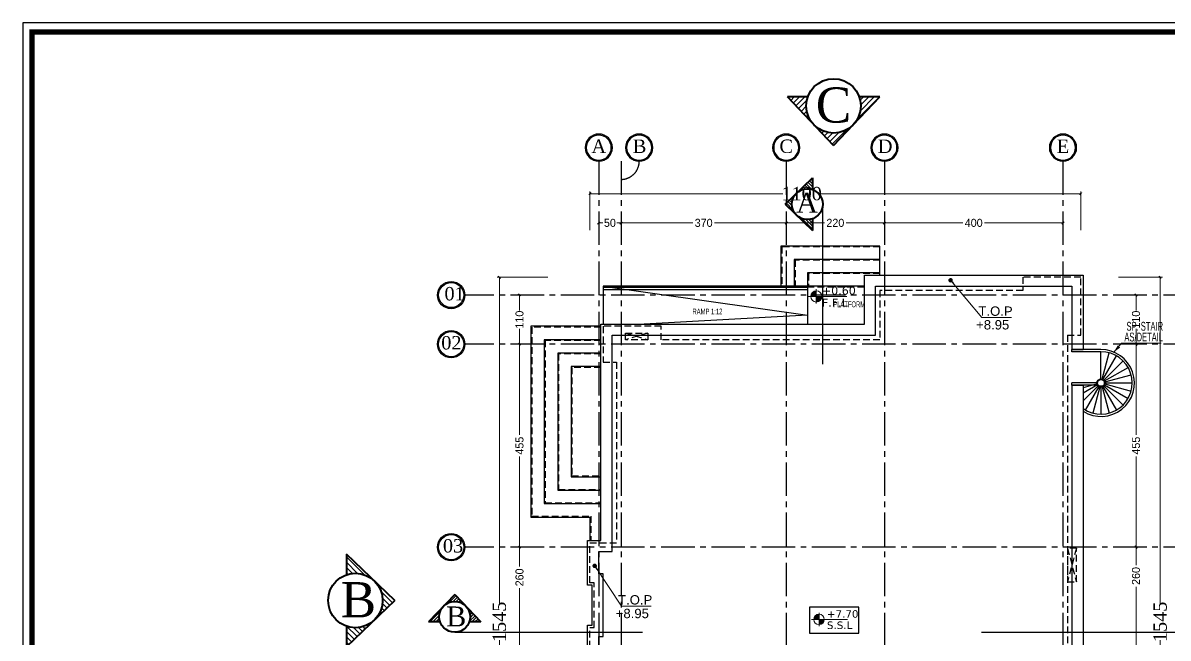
# Model space of a CAD drawing. Header units: centimetres. Extents: x 7997 to 116674, y 1017 to 13844.
# Drawn here: x 42363 to 44929, y 9393 to 10772 of the extents above; entities that cross this region are included whole.
import ezdxf
from ezdxf.enums import TextEntityAlignment as Align

# ---------------------------------------------------------------- set-up
doc = ezdxf.new("R2010")
doc.units = ezdxf.units.CM
doc.header["$LTSCALE"] = 200
doc.header["$PDMODE"] = 2
for name, pattern in [('$0$A-106-Typical Floor Plan$0$HIDDEN', [0.375, 0.25, -0.125]), ('A-106-Typical Floor Plan$0$HIDDEN', [0.375, 0.25, -0.125]), ('CENTER2', [1.125, 0.75, -0.125, 0.125, -0.125])]:
    doc.linetypes.add(name, pattern=pattern)
for name, color, linetype in [('$0$GRID', 9, 'Continuous'), ('$0$GRID @ 1', 9, 'Continuous'), ('$0$STEPS', 7, 'Continuous'), ('$0$WINDOR', 6, 'Continuous'), ('$1$ELE', 6, 'Continuous'), ('$1$WIN', 6, 'Continuous'), ('$3$ELE-COLUM', 7, 'Continuous'), ('$3$STAIRS', 7, 'Continuous'), ('ARCH-TEXT', 6, 'Continuous'), ('AXIS', 9, 'CENTER2'), ('COL', 1, 'Continuous'), ('DIM', 11, 'Continuous'), ('TXT', 6, 'Continuous')]:
    doc.layers.add(name, color=color, linetype=linetype)
for name, color, linetype, lineweight in [('$0$TEXT', 6, 'Continuous', 18), ('$0$WALL', 3, 'Continuous', 25), ('$3$HATCH', 8, 'Continuous', 5), ('$3$TEXT', 6, 'Continuous', 18), ('HA', 251, 'Continuous', 0), ('PLAN', 7, 'Continuous', 40), ('TEXT', 6, 'Continuous', 18), ('WALL', 3, 'Continuous', 25)]:
    doc.layers.add(name, color=color, linetype=linetype, lineweight=lineweight)
doc.styles.add('$0$GRID', font='times.ttf', dxfattribs={"height": 40})
doc.styles.add('$0$style8', font='swisscl.ttf', dxfattribs={"width": 0.8})
doc.styles.add('$3$style8', font='swisscl.ttf', dxfattribs={"width": 0.8})
doc.styles.add('ROMAND', font='times.ttf')
doc.styles.add('sheet notes', font='verdana.ttf')
doc.styles.get("Standard").update_dxf_attribs({"font": 'arial.ttf'})
doc.styles.add('T1', font='times.ttf')
doc.styles.add('T2', font='')
doc.styles.get('T2').set_extended_font_data('Elisia')
doc.dimstyles.new('NORMAL', dxfattribs={"dimtxt": 18, "dimasz": 5, "dimexe": 5, "dimexo": 5, "dimgap": 1, "dimtad": 0, "dimdec": 0, "dimdsep": 46, "dimtxsty": 'T2', "dimblk1": 'OBLIQUE', "dimblk2": 'OBLIQUE', "dimsah": 1, "dimcen": 0.09, "dimclrd": 4, "dimclre": 4, "dimclrt": 6, "dimadec": 0, "dimazin": 0, "dimtfac": 1, "dimtdec": 0, "dimtofl": 0, "dimtmove": 1, "dimatfit": 2, "dimldrblk": 'OPEN30', "dimfxl": 0, "dimtolj": 1, "dimtzin": 0, "dimlwd": 5, "dimlwe": 5, "dimarcsym": 0})
doc.dimstyles.new('NORMAL-1', dxfattribs={"dimtxt": 10, "dimasz": 5, "dimexe": 5, "dimexo": 5, "dimgap": 1, "dimtad": 0, "dimdec": 0, "dimdsep": 46, "dimtxsty": 'T2', "dimblk1": 'OBLIQUE', "dimblk2": 'OBLIQUE', "dimsah": 1, "dimcen": 0.09, "dimclrd": 4, "dimclre": 4, "dimclrt": 6, "dimadec": 0, "dimazin": 0, "dimtfac": 1, "dimtdec": 0, "dimtofl": 0, "dimtmove": 1, "dimatfit": 3, "dimldrblk": 'OPEN30', "dimfxl": 0, "dimtolj": 1, "dimtzin": 0, "dimlwd": 5, "dimlwe": 5, "dimarcsym": 0})

# ---------------------------------------------------------------- blocks, each defined once
blk = doc.blocks.new('SEC.L')
at = {"layer": 'TXT'}
h = blk.add_hatch(dxfattribs=at)
h.set_pattern_fill('ANSI31', color=256, scale=15.3, angle=1170, style=0)
h.set_pattern_definition([(315, (-3684.534, 2186.449), (3.380854, 3.380854), [])])
h.paths.add_polyline_path([(-752.5, 939.3, 0.08394), (-741.2, 941.2), (-741.2, 915.1), (-802.6, 973.8), (-741.2, 1032.5), (-741.2, 1006.5, 0.08394), (-752.5, 1008.4, 1)])
h = blk.add_hatch(dxfattribs=at)
h.set_pattern_fill('ANSI31', color=256, scale=15.3, angle=1080, style=0)
h.set_pattern_definition([(225, (-329.8383, 2980.8756), (3.380854, -3.380854), [])])
h.paths.add_polyline_path([(-1577, 48.9, 0.08394), (-1575.1, 37.5), (-1601.2, 37.5), (-1542.5, 99), (-1483.8, 37.5), (-1509.8, 37.5, 0.08394), (-1507.9, 48.9, 1)])
at = {"layer": 'AXIS', "linetype": 'CENTER2', "ltscale": 0.5}
for points in [[(-718, 973.7, 3, 3, 0), (-718, 614.9, 0, 0, 0), (-718, 436.8, 0, 0, 0), (-664, 436.8, 0, 0, 0), (-664, -428.8, 0, 0, 0), (-748.6, -428.8, 0, 0, 0), (-748.6, -498.2, 3, 3, 0), (-748.6, -954.3, 3, 3, 0)], [(124.4, 14.3, 3, 3, 0), (-362.4, 14.3, 0, 0, 0), (-1121.7, 14.3, 3, 3, 0), (-1542.5, 14.3, 3, 3, 0)]]:
    blk.add_lwpolyline(points, format="xyseb", dxfattribs=at)
at = {"layer": 'PLAN', "linetype": 'Continuous'}
for p, q in [((-802.6, 973.8), (-741.2, 1032.5)), ((-741.2, 1032.5), (-741.2, 1006.5)), ((-802.6, 973.8), (-741.2, 915.1)), ((-741.2, 941.2), (-741.2, 915.1)), ((-1542.5, 99), (-1601.2, 37.5)), ((-1542.5, 99), (-1483.8, 37.5)), ((-1575.1, 37.5), (-1601.2, 37.5)), ((-1483.8, 37.5), (-1509.8, 37.5))]:
    blk.add_line(p, q, dxfattribs=at)
for centre in [(-752.5, 973.8), (-1542.5, 48.9)]:
    blk.add_circle(centre, 34.6, dxfattribs=at)
at = {"layer": 'ARCH-TEXT', "lineweight": -3, "style": 'ROMAND'}
for s, p in [('A', (-777.5, 954.7)), ('B', (-1561.6, 27.4))]:
    blk.add_text(s, height=44.6, dxfattribs=at).set_placement(p)
blk = doc.blocks.new('SDF')
at = {"layer": 'TEXT'}
h = blk.add_hatch(color=256, dxfattribs=at)
h.paths.add_polyline_path([(0, 0), (-11.2, 0, -0.414214), (0, 11.3)])
h.paths.add_polyline_path([(0, 0), (11.2, 0, -0.414214), (0, -11.2)])
for p, q in [((-16.1, 0), (60.5, 0)), ((0, -14.2), (0, 14.2))]:
    blk.add_line(p, q, dxfattribs=at)
blk.add_circle((0, 0), 11.2, dxfattribs=at)
blk = doc.blocks.new('_OBLIQUE')
at = {"color": 0, "linetype": 'ByBlock'}
blk.add_line((-0.5, -0.5), (0.5, 0.5), dxfattribs=at)
blk = doc.blocks.new('DOT')
at = {"color": 0, "linetype": 'ByBlock'}
blk.add_line((-0.5, 0), (-1, 0), dxfattribs=at)
at = {"color": 0, "linetype": 'ByBlock', "const_width": 0.5}
blk.add_lwpolyline([(-0.25, 0, 1), (0.25, 0, 1)], format="xyb", close=True, dxfattribs=at)
blk = doc.blocks.new('ASAS')
at = {"layer": 'TXT'}
h = blk.add_hatch(dxfattribs=at)
h.set_pattern_fill('ANSI31', color=256, scale=27, angle=1080, style=0)
h.set_pattern_definition([(225, (2198.978, 8365.5), (5.966213, -5.966213), [])])
h.paths.add_polyline_path([(-2, 3191.4, -0.08394), (1.4, 3211.4), (-44.5, 3211.4), (59, 3103), (162.6, 3211.4), (116.6, 3211.4, -0.08394), (120, 3191.4, -1)])
h = blk.add_hatch(dxfattribs=at)
h.set_pattern_fill('ANSI31', color=256, scale=27, angle=1170, style=0)
h.set_pattern_definition([(315, (-6186.26, 4222.8215), (5.966213, 5.966213), [])])
h.paths.add_polyline_path([(-1012.2, 2021.9, -0.08394), (-1032.2, 2025.3), (-1032.2, 1979.3), (-923.8, 2082.9), (-1032.2, 2186.5), (-1032.2, 2140.5, -0.08394), (-1012.2, 2143.9, -1)])
at = {"layer": 'PLAN', "linetype": 'Continuous'}
for p, q in [((59, 3103), (-44.5, 3211.4)), ((1.4, 3211.4), (-44.5, 3211.4)), ((59, 3103), (162.6, 3211.4)), ((162.6, 3211.4), (116.6, 3211.4)), ((-923.8, 2082.9), (-1032.2, 2186.5)), ((-1032.2, 2186.5), (-1032.2, 2140.5)), ((-923.8, 2082.9), (-1032.2, 1979.3)), ((-1032.2, 2025.3), (-1032.2, 1979.3))]:
    blk.add_line(p, q, dxfattribs=at)
for centre in [(59, 3191.4), (-1012.2, 2082.9)]:
    blk.add_circle(centre, 61, dxfattribs=at)
at = {"layer": 'ARCH-TEXT', "lineweight": -3, "style": 'ROMAND'}
for s, p in [('C', (19.2, 3154.1)), ('B', (-1045.1, 2045.3))]:
    blk.add_text(s, height=78.8, dxfattribs=at).set_placement(p)
blk = doc.blocks.new('04-ROOF FLOOR PLAN-selattin', base_point=(33235.9, 25629.3))
at = {"layer": '$0$STEPS'}
for p, q in [((32623.9, 25609.3), (32165.9, 25609.3)), ((32165.9, 25609.3), (32165.9, 25524.3)), ((32623.9, 25609.3), (32623.9, 25524.3))]:
    blk.add_line(p, q, dxfattribs=at)
for points in [[(32785.9, 25699.3), (32563.9, 25699.3), (32563.9, 25609.3)], [(32785.9, 25634.3), (32785.9, 25699.3)], [(32785.9, 25669.3), (32593.9, 25669.3), (32593.9, 25609.3)], [(32785.9, 25634.3), (32785.9, 25639.3), (32623.9, 25639.3), (32623.9, 25609.3)], [(32165.9, 25609.3), (32623.9, 25544.3), (32257.5, 25524.3)], [(32669.9, 25609.3), (32623.9, 25609.3)], [(32750.9, 25609.3), (32667.9, 25609.3)], [(32160.9, 25519.3), (32003.9, 25519.3), (32003.9, 25091.8), (32135.9, 25091.8), (32135.9, 25039.3)], [(32160.9, 25489.3), (32033.9, 25489.3), (32033.9, 25121.8), (32160.9, 25121.8)], [(32160.9, 25459.3), (32063.9, 25459.3), (32063.9, 25151.8), (32160.9, 25151.8)], [(32160.9, 25429.3), (32093.9, 25429.3), (32093.9, 25181.8), (32160.9, 25181.8)]]:
    blk.add_lwpolyline(points, dxfattribs=at)
at = {"layer": '$0$WALL', "color": 8, "linetype": '$0$A-106-Typical Floor Plan$0$HIDDEN', "ltscale": 0.3}
for points in [[(32785.9, 25697.3), (32565.9, 25697.3), (32565.9, 25609.3)], [(32785.9, 25667.3), (32595.9, 25667.3), (32595.9, 25609.3)], [(32785.9, 25637.3), (32625.9, 25637.3), (32625.9, 25609.3)], [(32750.9, 25607.3), (32623.9, 25607.3)], [(32160.9, 25517.3), (32005.9, 25517.3), (32005.9, 25093.8), (32137.9, 25093.8), (32137.9, 25039.3)], [(32160.9, 25487.3), (32035.9, 25487.3), (32035.9, 25123.8), (32160.9, 25123.8)], [(32160.9, 25457.3), (32065.9, 25457.3), (32065.9, 25153.8), (32160.9, 25153.8)], [(32160.9, 25427.3), (32095.9, 25427.3), (32095.9, 25183.8), (32160.9, 25183.8)]]:
    blk.add_lwpolyline(points, dxfattribs=at)
at = {"layer": '$0$WINDOR'}
for p, q in [((32623.9, 25606.3), (32165.9, 25606.3)), ((32623.9, 25601.3), (32165.9, 25601.3))]:
    blk.add_line(p, q, dxfattribs=at)
at = {"layer": '$1$ELE'}
for p, q in [((33281, 25467.3), (33215.9, 25467.3)), ((33215.9, 25462.3), (33215.9, 25467.3)), ((33281, 25462.3), (33215.9, 25462.3)), ((33272, 25392.3), (33215.9, 25392.3)), ((33272, 25392.3), (33215.9, 25392.3)), ((33215.9, 25387.3), (33215.9, 25392.3)), ((33273.5, 25387.3), (33215.9, 25387.3))]:
    blk.add_line(p, q, dxfattribs=at)
for radius in [9, 7.5]:
    blk.add_circle((33281, 25392.3), radius, dxfattribs=at)
at = {"layer": '$1$WIN'}
for radius, start in [(75, 237.7656), (70, 235.1466)]:
    blk.add_arc((33281, 25392.3), radius, start, 90, dxfattribs=at)
at = {"layer": '$3$ELE-COLUM', "linetype": 'ByBlock'}
blk.add_lwpolyline([(33309.8, 25461.6, 0, 7.41, 0), (33321.4, 25474.1, 7.41, 7.41, 0)], format="xyseb", dxfattribs=at)
at = {"layer": '$3$HATCH', "linetype": 'ByBlock'}
for p, q in [((33309.8, 25461.6), (33327.3, 25481.2)), ((33327.3, 25481.2), (33416.2, 25481.2))]:
    blk.add_line(p, q, dxfattribs=at)
at = {"layer": '$3$STAIRS'}
for p, q in [((33281, 25401.3), (33281, 25462.3)), ((33283.3, 25401), (33299.1, 25459.9)), ((33285.5, 25400.1), (33316, 25453)), ((33287.3, 25398.7), (33330.5, 25441.8)), ((33288.7, 25396.8), (33341.6, 25427.3)), ((33289.6, 25394.7), (33348.6, 25410.4)), ((33272.3, 25390), (33240.9, 25381.6)), ((33273.2, 25387.8), (33240.9, 25369.2)), ((33274.6, 25386), (33240.9, 25352.3)), ((33276.5, 25384.5), (33245.9, 25331.7)), ((33278.6, 25383.6), (33262.8, 25324.7)), ((33281, 25383.3), (33281, 25322.3)), ((33283.3, 25383.6), (33299.1, 25324.7)), ((33285.5, 25384.5), (33316, 25331.7)), ((33287.3, 25386), (33330.5, 25342.8)), ((33288.7, 25387.8), (33341.6, 25357.3)), ((33289.6, 25390), (33348.6, 25374.2)), ((33290, 25392.3), (33351, 25392.3))]:
    blk.add_line(p, q, dxfattribs=at)
at = {"layer": 'WALL', "color": 8, "linetype": 'A-106-Typical Floor Plan$0$HIDDEN', "ltscale": 0.3}
for p, q in [((32265.9, 25504.3), (32215.9, 25489.3)), ((32215.9, 25504.3), (32265.9, 25489.3)), ((33225.9, 25021.8), (33205.9, 24946.8)), ((33205.9, 25021.8), (33225.9, 24946.8))]:
    blk.add_line(p, q, dxfattribs=at)
at = {"layer": 'WALL', "ltscale": 150}
for p, q in [((33215.9, 25467.3), (33240.9, 25467.3)), ((33215.9, 25387.3), (33240.9, 25387.3))]:
    blk.add_line(p, q, dxfattribs=at)
for points in [[(33240.9, 25387.3), (33240.9, 24079.3), (32160.9, 24079.3), (32160.9, 24749.3), (32130.9, 24749.3), (32130.9, 24849.3), (32140.9, 24849.3), (32140.9, 24939.3), (32130.9, 24939.3), (32130.9, 25039.3), (32160.9, 25039.3), (32160.9, 25524.3), (32750.9, 25524.3), (32750.9, 25634.3), (33240.9, 25634.3), (33240.9, 25467.3)], [(32785.9, 24114.3), (32785.9, 24259.3), (32185.9, 24259.3), (32185.9, 24774.3), (32155.9, 24774.3), (32155.9, 24824.3), (32165.9, 24824.3), (32165.9, 24964.3), (32155.9, 24964.3), (32155.9, 25014.3), (32185.9, 25014.3), (32185.9, 25499.3), (32775.9, 25499.3), (32775.9, 25609.3), (33215.9, 25609.3), (33215.9, 25467.3)], [(33215.9, 25387.3), (33215.9, 24114.3), (32785.9, 24114.3)]]:
    blk.add_lwpolyline(points, dxfattribs=at)
at = {"layer": 'WALL', "color": 8, "linetype": 'A-106-Typical Floor Plan$0$HIDDEN', "ltscale": 0.3}
for points in [[(33205.9, 25499.3), (33235.9, 25499.3), (33235.9, 25629.3), (33105.9, 25629.3), (33105.9, 25599.3), (32785.9, 25599.3), (32785.9, 25489.3), (32295.9, 25489.3), (32295.9, 25519.3), (32165.9, 25519.3), (32165.9, 25439.3), (32195.9, 25439.3), (32195.9, 25034.3)], [(33205.9, 25499.3), (33205.9, 25499.3), (33205.9, 25499.3), (33205.9, 25499.3), (33205.9, 25499.3), (33205.9, 25499.3), (33205.9, 24214.3), (33235.9, 24214.3), (33235.9, 24084.3), (33105.9, 24084.3), (33105.9, 24114.3), (32785.9, 24114.3), (32785.9, 24259.3), (32165.9, 24259.3), (32165.9, 24339.3), (32195.9, 24339.3), (32195.9, 24754.3), (32135.9, 24754.3), (32135.9, 24844.3), (32145.9, 24844.3), (32145.9, 24944.3), (32135.9, 24944.3), (32135.9, 25034.3), (32195.9, 25034.3)]]:
    blk.add_lwpolyline(points, dxfattribs=at)
for points in [[(32215.9, 25504.3), (32265.9, 25504.3), (32265.9, 25489.3), (32215.9, 25489.3)], [(33225.9, 25021.8), (33205.9, 25021.8), (33205.9, 24946.8), (33225.9, 24946.8)]]:
    blk.add_lwpolyline(points, close=True, dxfattribs=at)
at = {"layer": '$0$TEXT', "style": '$0$style8', "width": 0.8}
for s, p in [('RAMP 1:12', (32399.4, 25552.5)), ('PLATFORM', (32717, 25568.6)), ('PLATFORM', (32717, 25568.6))]:
    blk.add_text(s, height=13.12, dxfattribs=at).set_placement(p, align=Align.MIDDLE_CENTER)
at = {"layer": '$3$TEXT', "style": '$3$style8', "width": 0.8}
for s, p in [('SP. STAIR', (33338.2, 25509.5)), ('AS/DETAIL', (33333.4, 25485.4))]:
    blk.add_text(s, height=19.75, dxfattribs=at).set_placement(p)
blk = doc.blocks.new('08-TITLE SHEET-selattin', base_point=(45714.8, -203081.4))
at = {"color": 0}
blk.add_lwpolyline([(51244.8, -203081.4), (45714.8, -203081.4), (45714.8, -206921.4), (51244.8, -206921.4)], close=True, dxfattribs=at)
at = {"color": 0, "linetype": 'ByBlock', "const_width": 17}
blk.add_lwpolyline([(45744.3, -206891.9), (51215.3, -206891.9), (51215.3, -203110.8), (45744.3, -203110.8)], close=True, dxfattribs=at)
at = {"layer": 'HA', "ltscale": 1.2}
blk.add_lwpolyline([(45714.8, -203081.4), (51244.8, -203081.4), (51244.8, -206921.4), (45714.8, -206921.4)], close=True, dxfattribs=at)
blk = doc.blocks.new('*U1678')
at = {"layer": '$0$GRID', "linetype": 'ByBlock', "ltscale": 100}
for radius in [40.7, 37.5]:
    blk.add_circle((0, 0), radius, dxfattribs=at)
at = {"layer": '$0$GRID', "style": '$0$GRID'}
blk.add_attdef('A1', text='', height=40, dxfattribs=at).set_placement((0, 4.2), align=Align.MIDDLE_CENTER)
blk = doc.blocks.new('*U1725')
at = {"layer": '$0$GRID', "linetype": 'Continuous'}
ref = blk.add_blockref('*U1678', (37178.1, 7492.5), dxfattribs=dict(at, xscale=-0.75, yscale=0.75, zscale=0.75))
ref.add_attrib('A1', 'A', dxfattribs={"layer": '$0$GRID @ 1', "height": 30, "style": '$0$GRID'}).set_placement((37178.2, 7495.6), align=Align.MIDDLE_CENTER)
blk = doc.blocks.new('*D1679')
at = {"layer": 'Defpoints', "color": 0, "transparency": 16777216}
for p in [(37178.1, 7323.8), (37228.1, 7323.8), (37228.1, 7323.8)]:
    blk.add_point(p, dxfattribs=at)
at = {"layer": 'DIM', "color": 4, "lineweight": 5, "transparency": 16777216}
for p, q in [((37178.1, 7323.8), (37187.5, 7323.8)), ((37228.1, 7323.8), (37218.6, 7323.8))]:
    blk.add_line(p, q, dxfattribs=at)
at = {"layer": 'DIM', "color": 4, "lineweight": 5, "transparency": 16777216, "xscale": 5, "yscale": 5, "zscale": 5, "rotation": 180}
blk.add_blockref('_OBLIQUE', (37178.1, 7323.8), dxfattribs=at)
at = {"layer": 'DIM', "color": 4, "lineweight": 5, "transparency": 16777216, "xscale": 5, "yscale": 5, "zscale": 5}
blk.add_blockref('_OBLIQUE', (37228.1, 7323.8), dxfattribs=at)
at = {"layer": 'DIM', "color": 6, "transparency": 16777216, "insert": (37203.1, 7323.8), "char_height": 18, "attachment_point": 5, "style": 'T2'}
blk.add_mtext('\\A1;50', dxfattribs=at)
blk = doc.blocks.new('_Open30')
at = {"color": 0, "linetype": 'ByBlock', "lineweight": -2}
for p, q in [((-1, 0.27), (0, 0)), ((0, 0), (-1, -0.27)), ((0, 0), (-1, 0))]:
    blk.add_line(p, q, dxfattribs=at)
blk = doc.blocks.new('*D1680')
at = {"layer": 'Defpoints', "color": 0, "transparency": 16777216}
for p in [(37228.1, 7323.8), (37598.1, 7323.8), (37598.1, 7323.8)]:
    blk.add_point(p, dxfattribs=at)
at = {"layer": 'DIM', "color": 4, "lineweight": 5, "transparency": 16777216}
for p, q in [((37228.1, 7323.8), (37388.9, 7323.8)), ((37598.1, 7323.8), (37437.2, 7323.8))]:
    blk.add_line(p, q, dxfattribs=at)
at = {"layer": 'DIM', "color": 4, "lineweight": 5, "transparency": 16777216, "xscale": 5, "yscale": 5, "zscale": 5, "rotation": 180}
blk.add_blockref('_OBLIQUE', (37228.1, 7323.8), dxfattribs=at)
at = {"layer": 'DIM', "color": 4, "lineweight": 5, "transparency": 16777216, "xscale": 5, "yscale": 5, "zscale": 5}
blk.add_blockref('_OBLIQUE', (37598.1, 7323.8), dxfattribs=at)
at = {"layer": 'DIM', "color": 6, "transparency": 16777216, "insert": (37413.1, 7323.8), "char_height": 18, "attachment_point": 5, "style": 'T2'}
blk.add_mtext('\\A1;370', dxfattribs=at)
blk = doc.blocks.new('*D1681')
at = {"layer": 'Defpoints', "color": 0, "transparency": 16777216}
for p in [(37598.1, 7323.8), (37818.1, 7323.8), (37818.1, 7323.8)]:
    blk.add_point(p, dxfattribs=at)
at = {"layer": 'DIM', "color": 4, "lineweight": 5, "transparency": 16777216}
for p, q in [((37598.1, 7323.8), (37683.9, 7323.8)), ((37818.1, 7323.8), (37732.2, 7323.8))]:
    blk.add_line(p, q, dxfattribs=at)
at = {"layer": 'DIM', "color": 4, "lineweight": 5, "transparency": 16777216, "xscale": 5, "yscale": 5, "zscale": 5, "rotation": 180}
blk.add_blockref('_OBLIQUE', (37598.1, 7323.8), dxfattribs=at)
at = {"layer": 'DIM', "color": 4, "lineweight": 5, "transparency": 16777216, "xscale": 5, "yscale": 5, "zscale": 5}
blk.add_blockref('_OBLIQUE', (37818.1, 7323.8), dxfattribs=at)
at = {"layer": 'DIM', "color": 6, "transparency": 16777216, "insert": (37708.1, 7323.8), "char_height": 18, "attachment_point": 5, "style": 'T2'}
blk.add_mtext('\\A1;220', dxfattribs=at)
blk = doc.blocks.new('*D1682')
at = {"layer": 'Defpoints', "color": 0, "transparency": 16777216}
for p in [(37818.1, 7323.8), (38218.1, 7323.8), (38218.1, 7323.8)]:
    blk.add_point(p, dxfattribs=at)
at = {"layer": 'DIM', "color": 4, "lineweight": 5, "transparency": 16777216}
for p, q in [((37818.1, 7323.8), (37993.9, 7323.8)), ((38218.1, 7323.8), (38042.2, 7323.8))]:
    blk.add_line(p, q, dxfattribs=at)
at = {"layer": 'DIM', "color": 4, "lineweight": 5, "transparency": 16777216, "xscale": 5, "yscale": 5, "zscale": 5, "rotation": 180}
blk.add_blockref('_OBLIQUE', (37818.1, 7323.8), dxfattribs=at)
at = {"layer": 'DIM', "color": 4, "lineweight": 5, "transparency": 16777216, "xscale": 5, "yscale": 5, "zscale": 5}
blk.add_blockref('_OBLIQUE', (38218.1, 7323.8), dxfattribs=at)
at = {"layer": 'DIM', "color": 6, "transparency": 16777216, "insert": (38018.1, 7323.8), "char_height": 18, "attachment_point": 5, "style": 'T2'}
blk.add_mtext('\\A1;400', dxfattribs=at)
blk = doc.blocks.new('*D1690')
at = {"layer": 'Defpoints', "color": 0, "transparency": 16777216}
for p in [(38381.7, 6597), (38381.7, 6597), (38381.7, 6337)]:
    blk.add_point(p, dxfattribs=at)
at = {"layer": 'DIM', "color": 4, "lineweight": 5, "transparency": 16777216}
for p, q in [((38381.7, 6597), (38381.7, 6556.5)), ((38381.7, 6337), (38381.7, 6508.2))]:
    blk.add_line(p, q, dxfattribs=at)
at = {"layer": 'DIM', "color": 4, "lineweight": 5, "transparency": 16777216, "xscale": 5, "yscale": 5, "zscale": 5}
for p, rotation in [((38381.7, 6597), 90), ((38381.7, 6337), 270)]:
    blk.add_blockref('_OBLIQUE', p, dxfattribs=dict(at, rotation=rotation))
at = {"layer": 'DIM', "color": 6, "transparency": 16777216, "insert": (38381.7, 6532.4), "char_height": 18, "attachment_point": 5, "rotation": 90, "style": 'T2'}
blk.add_mtext('\\A1;260', dxfattribs=at)
blk = doc.blocks.new('*D1691')
at = {"layer": 'Defpoints', "color": 0, "transparency": 16777216}
for p in [(38381.7, 7052), (38381.7, 7052), (38381.7, 6597)]:
    blk.add_point(p, dxfattribs=at)
at = {"layer": 'DIM', "color": 4, "lineweight": 5, "transparency": 16777216}
for p, q in [((38381.7, 7052), (38381.7, 6848.6)), ((38381.7, 6597), (38381.7, 6800.4))]:
    blk.add_line(p, q, dxfattribs=at)
at = {"layer": 'DIM', "color": 4, "lineweight": 5, "transparency": 16777216, "xscale": 5, "yscale": 5, "zscale": 5}
for p, rotation in [((38381.7, 7052), 90), ((38381.7, 6597), 270)]:
    blk.add_blockref('_OBLIQUE', p, dxfattribs=dict(at, rotation=rotation))
at = {"layer": 'DIM', "color": 6, "transparency": 16777216, "insert": (38381.7, 6824.5), "char_height": 18, "attachment_point": 5, "rotation": 90, "style": 'T2'}
blk.add_mtext('\\A1;455', dxfattribs=at)
blk = doc.blocks.new('*D1692')
at = {"layer": 'Defpoints', "color": 0, "transparency": 16777216}
for p in [(38381.7, 7162), (38381.7, 7162), (38381.7, 7052)]:
    blk.add_point(p, dxfattribs=at)
at = {"layer": 'DIM', "color": 4, "lineweight": 5, "transparency": 16777216}
for p, q in [((38381.7, 7162), (38381.7, 7127.7)), ((38381.7, 7052), (38381.7, 7086.3))]:
    blk.add_line(p, q, dxfattribs=at)
at = {"layer": 'DIM', "color": 4, "lineweight": 5, "transparency": 16777216, "xscale": 5, "yscale": 5, "zscale": 5}
for p, rotation in [((38381.7, 7162), 90), ((38381.7, 7052), 270)]:
    blk.add_blockref('_OBLIQUE', p, dxfattribs=dict(at, rotation=rotation))
at = {"layer": 'DIM', "color": 6, "transparency": 16777216, "insert": (38381.7, 7107), "char_height": 18, "attachment_point": 5, "rotation": 90, "style": 'T2'}
blk.add_mtext('\\A1;110', dxfattribs=at)
blk = doc.blocks.new('*D1696')
at = {"layer": 'Defpoints', "color": 0, "transparency": 16777216}
for p in [(37000.6, 6597), (37000.6, 6597), (37000.6, 6337)]:
    blk.add_point(p, dxfattribs=at)
at = {"layer": 'DIM', "color": 4, "lineweight": 5, "transparency": 16777216}
for p, q in [((37000.6, 6597), (37000.6, 6553.4)), ((37000.6, 6337), (37000.6, 6505.1))]:
    blk.add_line(p, q, dxfattribs=at)
at = {"layer": 'DIM', "color": 4, "lineweight": 5, "transparency": 16777216, "xscale": 5, "yscale": 5, "zscale": 5}
for p, rotation in [((37000.6, 6597), 90), ((37000.6, 6337), 270)]:
    blk.add_blockref('_OBLIQUE', p, dxfattribs=dict(at, rotation=rotation))
at = {"layer": 'DIM', "color": 6, "transparency": 16777216, "insert": (37000.6, 6529.2), "char_height": 18, "attachment_point": 5, "rotation": 90, "style": 'T2'}
blk.add_mtext('\\A1;260', dxfattribs=at)
blk = doc.blocks.new('*D1697')
at = {"layer": 'Defpoints', "color": 0, "transparency": 16777216}
for p in [(37000.6, 7052), (37000.6, 7052), (37000.6, 6597)]:
    blk.add_point(p, dxfattribs=at)
at = {"layer": 'DIM', "color": 4, "lineweight": 5, "transparency": 16777216}
for p, q in [((37000.6, 7052), (37000.6, 6848.6)), ((37000.6, 6597), (37000.6, 6800.4))]:
    blk.add_line(p, q, dxfattribs=at)
at = {"layer": 'DIM', "color": 4, "lineweight": 5, "transparency": 16777216, "xscale": 5, "yscale": 5, "zscale": 5}
for p, rotation in [((37000.6, 7052), 90), ((37000.6, 6597), 270)]:
    blk.add_blockref('_OBLIQUE', p, dxfattribs=dict(at, rotation=rotation))
at = {"layer": 'DIM', "color": 6, "transparency": 16777216, "insert": (37000.6, 6824.5), "char_height": 18, "attachment_point": 5, "rotation": 90, "style": 'T2'}
blk.add_mtext('\\A1;455', dxfattribs=at)
blk = doc.blocks.new('*D1698')
at = {"layer": 'Defpoints', "color": 0, "transparency": 16777216}
for p in [(37000.6, 7162), (37000.6, 7162), (37000.6, 7052)]:
    blk.add_point(p, dxfattribs=at)
at = {"layer": 'DIM', "color": 4, "lineweight": 5, "transparency": 16777216}
for p, q in [((37000.6, 7162), (37000.6, 7127.7)), ((37000.6, 7052), (37000.6, 7086.3))]:
    blk.add_line(p, q, dxfattribs=at)
at = {"layer": 'DIM', "color": 4, "lineweight": 5, "transparency": 16777216, "xscale": 5, "yscale": 5, "zscale": 5}
for p, rotation in [((37000.6, 7162), 90), ((37000.6, 7052), 270)]:
    blk.add_blockref('_OBLIQUE', p, dxfattribs=dict(at, rotation=rotation))
at = {"layer": 'DIM', "color": 6, "transparency": 16777216, "insert": (37000.6, 7107), "char_height": 18, "attachment_point": 5, "rotation": 90, "style": 'T2'}
blk.add_mtext('\\A1;110', dxfattribs=at)
blk = doc.blocks.new('*D1699')
at = {"layer": 'Defpoints', "color": 0, "transparency": 16777216}
for p in [(38258.1, 7389.2), (37158.1, 7302.3), (38258.1, 7302.3)]:
    blk.add_point(p, dxfattribs=at)
at = {"layer": 'DIM', "color": 4, "lineweight": 5, "transparency": 16777216}
for p, q in [((37158.1, 7307.3), (37158.1, 7394.2)), ((37158.1, 7389.2), (37590.7, 7389.2)), ((38258.1, 7389.2), (37674.5, 7389.2)), ((38258.1, 7307.3), (38258.1, 7394.2))]:
    blk.add_line(p, q, dxfattribs=at)
at = {"layer": 'DIM', "color": 4, "lineweight": 5, "transparency": 16777216, "xscale": 5, "yscale": 5, "zscale": 5, "rotation": 180}
blk.add_blockref('_OBLIQUE', (37158.1, 7389.2), dxfattribs=at)
at = {"layer": 'DIM', "color": 4, "lineweight": 5, "transparency": 16777216, "xscale": 5, "yscale": 5, "zscale": 5}
blk.add_blockref('_OBLIQUE', (38258.1, 7389.2), dxfattribs=at)
at = {"layer": 'DIM', "color": 6, "transparency": 16777216, "insert": (37632.6, 7389.2), "char_height": 30, "attachment_point": 5, "style": 'T1'}
blk.add_mtext('\\A1;1100', dxfattribs=at)
blk = doc.blocks.new('*D1701')
at = {"layer": 'Defpoints', "color": 0, "transparency": 16777216}
for p in [(38337.1, 7202), (38435.7, 7202), (38337.1, 5657)]:
    blk.add_point(p, dxfattribs=at)
at = {"layer": 'DIM', "color": 4, "lineweight": 5, "transparency": 16777216}
for p, q in [((38342.1, 7202), (38440.7, 7202)), ((38435.7, 7202), (38435.7, 6470.7)), ((38435.7, 5657), (38435.7, 6388.3)), ((38342.1, 5657), (38440.7, 5657))]:
    blk.add_line(p, q, dxfattribs=at)
at = {"layer": 'DIM', "color": 4, "lineweight": 5, "transparency": 16777216, "xscale": 5, "yscale": 5, "zscale": 5}
for p, rotation in [((38435.7, 7202), 90), ((38435.7, 5657), 270)]:
    blk.add_blockref('_OBLIQUE', p, dxfattribs=dict(at, rotation=rotation))
at = {"layer": 'DIM', "color": 6, "transparency": 16777216, "insert": (38435.7, 6429.5), "char_height": 30, "attachment_point": 5, "rotation": 90, "style": 'T1'}
blk.add_mtext('\\A1;1545', dxfattribs=at)
blk = doc.blocks.new('*D1702')
at = {"layer": 'Defpoints', "color": 0, "transparency": 16777216}
for p in [(36955.4, 7202), (37069.3, 7202), (37069.3, 5657)]:
    blk.add_point(p, dxfattribs=at)
at = {"layer": 'DIM', "color": 4, "lineweight": 5, "transparency": 16777216}
for p, q in [((37064.3, 7202), (36950.4, 7202)), ((36955.4, 7202), (36955.4, 6470.7)), ((36955.4, 5657), (36955.4, 6388.3)), ((37064.3, 5657), (36950.4, 5657))]:
    blk.add_line(p, q, dxfattribs=at)
at = {"layer": 'DIM', "color": 4, "lineweight": 5, "transparency": 16777216, "xscale": 5, "yscale": 5, "zscale": 5}
for p, rotation in [((36955.4, 7202), 90), ((36955.4, 5657), 270)]:
    blk.add_blockref('_OBLIQUE', p, dxfattribs=dict(at, rotation=rotation))
at = {"layer": 'DIM', "color": 6, "transparency": 16777216, "insert": (36955.4, 6429.5), "char_height": 30, "attachment_point": 5, "rotation": 90, "style": 'T1'}
blk.add_mtext('\\A1;1545', dxfattribs=at)
blk = doc.blocks.new('*U1726')
at = {"layer": '$0$GRID', "linetype": 'Continuous'}
ref = blk.add_blockref('*U1678', (37268.7, 7492.5), dxfattribs=dict(at, xscale=-0.75, yscale=0.75, zscale=0.75))
ref.add_attrib('A1', 'B', dxfattribs={"layer": '$0$GRID @ 1', "height": 30, "style": '$0$GRID'}).set_placement((37269.6, 7495.6), align=Align.MIDDLE_CENTER)
blk = doc.blocks.new('*U1727')
at = {"layer": '$0$GRID', "linetype": 'Continuous'}
ref = blk.add_blockref('*U1678', (37598.1, 7492.5), dxfattribs=dict(at, xscale=-0.75, yscale=0.75, zscale=0.75))
ref.add_attrib('A1', 'C', dxfattribs={"layer": '$0$GRID @ 1', "height": 30, "style": '$0$GRID'}).set_placement((37598, 7495.6), align=Align.MIDDLE_CENTER)
blk = doc.blocks.new('*U1728')
at = {"layer": '$0$GRID', "linetype": 'Continuous'}
ref = blk.add_blockref('*U1678', (37818.1, 7492.5), dxfattribs=dict(at, xscale=-0.75, yscale=0.75, zscale=0.75))
ref.add_attrib('A1', 'D', dxfattribs={"layer": '$0$GRID @ 1', "height": 30, "style": '$0$GRID'}).set_placement((37819.7, 7495.6), align=Align.MIDDLE_CENTER)
blk = doc.blocks.new('*U1729')
at = {"layer": '$0$GRID', "linetype": 'Continuous'}
ref = blk.add_blockref('*U1678', (38218.1, 7492.5), dxfattribs=dict(at, xscale=-0.75, yscale=0.75, zscale=0.75))
ref.add_attrib('A1', 'E', dxfattribs={"layer": '$0$GRID @ 1', "height": 30, "style": '$0$GRID'}).set_placement((38218.2, 7495.6), align=Align.MIDDLE_CENTER)
blk = doc.blocks.new('*U1736')
at = {"layer": '$0$GRID', "linetype": 'Continuous'}
ref = blk.add_blockref('*U1678', (36847.6, 7162), dxfattribs=dict(at, xscale=0.75, yscale=0.75, zscale=0.75))
ref.add_attrib('A1', '01', dxfattribs={"layer": '$0$GRID @ 1', "height": 30, "style": '$0$GRID'}).set_placement((36855.2, 7165.1), align=Align.MIDDLE_CENTER)
blk = doc.blocks.new('*U1737')
at = {"layer": '$0$GRID', "linetype": 'Continuous'}
ref = blk.add_blockref('*U1678', (36847.6, 7052), dxfattribs=dict(at, xscale=0.75, yscale=0.75, zscale=0.75))
ref.add_attrib('A1', '02', dxfattribs={"layer": '$0$GRID @ 1', "height": 30, "style": '$0$GRID'}).set_placement((36848, 7055.1), align=Align.MIDDLE_CENTER)
blk = doc.blocks.new('*U1738')
at = {"layer": '$0$GRID', "linetype": 'Continuous'}
ref = blk.add_blockref('*U1678', (36847.6, 6597), dxfattribs=dict(at, xscale=0.75, yscale=0.75, zscale=0.75))
ref.add_attrib('A1', '03', dxfattribs={"layer": '$0$GRID @ 1', "height": 30, "style": '$0$GRID'}).set_placement((36851.7, 6600.1), align=Align.MIDDLE_CENTER)
blk = doc.blocks.new('09-GRID LINE PLAN-Essa', base_point=(37178.1, 7462))
at = {"layer": 'AXIS', "ltscale": 0.5}
for p, q in [((37178.1, 7462), (37178.1, 5332)), ((37228.1, 7462), (37228.1, 5332)), ((37598.1, 7462), (37598.1, 5332)), ((37818.1, 7462), (37818.1, 5332)), ((38218.1, 7462), (38218.1, 5332)), ((38518.1, 7162), (36878.1, 7162)), ((38518.1, 7052), (36878.1, 7052)), ((38518.1, 6597), (36878.1, 6597))]:
    blk.add_line(p, q, dxfattribs=at)
blk.add_arc((37228.1, 7462), 40.7, 270, 0, dxfattribs=at)
at = {"layer": 'COL', "linetype": 'Continuous'}
for name in ['*U1725', '*U1726', '*U1727', '*U1728', '*U1729', '*U1736', '*U1737', '*U1738']:
    blk.add_blockref(name, (0, 0), dxfattribs=at)
at = {"layer": 'DIM'}
dim = blk.add_linear_dim(base=(38258.1, 7389.2), p1=(37158.1, 7302.3), p2=(38258.1, 7302.3), dimstyle='NORMAL', override={"dimtxt": 30, "dimtxsty": 'T1'}, dxfattribs=at)
dim.commit()
dim.dimension.update_dxf_attribs({"geometry": '*D1699', "text_midpoint": (37632.6, 7389.2), "dimtype": 128})
for base, p1, p2, picture, middle in [((37228.1, 7323.8), (37178.1, 7323.8), (37228.1, 7323.8), '*D1679', (37203.1, 7323.8)), ((37598.1, 7323.8), (37228.1, 7323.8), (37598.1, 7323.8), '*D1680', (37413.1, 7323.8)), ((37818.1, 7323.8), (37598.1, 7323.8), (37818.1, 7323.8), '*D1681', (37708.1, 7323.8)), ((38218.1, 7323.8), (37818.1, 7323.8), (38218.1, 7323.8), '*D1682', (38018.1, 7323.8))]:
    dim = blk.add_linear_dim(base=base, p1=p1, p2=p2, dimstyle='NORMAL', dxfattribs=at)
    dim.commit()
    dim.dimension.update_dxf_attribs({"geometry": picture, "text_midpoint": middle})
for base, p1, p2, picture, middle in [((36955.4, 7202), (37069.3, 5657), (37069.3, 7202), '*D1702', (36955.4, 6429.5)), ((38435.7, 7202), (38337.1, 5657), (38337.1, 7202), '*D1701', (38435.7, 6429.5))]:
    dim = blk.add_linear_dim(base=base, p1=p1, p2=p2, angle=90, dimstyle='NORMAL', override={"dimtxt": 30, "dimtxsty": 'T1'}, dxfattribs=at)
    dim.commit()
    dim.dimension.update_dxf_attribs({"geometry": picture, "text_midpoint": middle})
for base, p1, p2, picture, middle in [((37000.6, 7162), (37000.6, 7052), (37000.6, 7162), '*D1698', (37000.6, 7107)), ((38381.7, 7162), (38381.7, 7052), (38381.7, 7162), '*D1692', (38381.7, 7107)), ((37000.6, 7052), (37000.6, 6597), (37000.6, 7052), '*D1697', (37000.6, 6824.5)), ((38381.7, 7052), (38381.7, 6597), (38381.7, 7052), '*D1691', (38381.7, 6824.5))]:
    dim = blk.add_linear_dim(base=base, p1=p1, p2=p2, angle=90, dimstyle='NORMAL', dxfattribs=at)
    dim.commit()
    dim.dimension.update_dxf_attribs({"geometry": picture, "text_midpoint": middle})
for base, p1, p2, picture, middle in [((37000.6, 6597), (37000.6, 6337), (37000.6, 6597), '*D1696', (37000.6, 6529.2)), ((38381.7, 6597), (38381.7, 6337), (38381.7, 6597), '*D1690', (38381.7, 6532.4))]:
    dim = blk.add_linear_dim(base=base, p1=p1, p2=p2, angle=90, dimstyle='NORMAL', dxfattribs=at)
    dim.commit()
    dim.dimension.update_dxf_attribs({"geometry": picture, "text_midpoint": middle, "dimtype": 128})

msp = doc.modelspace()

# ---------------------------------------------------------------- linework, layer by layer
at = {"linetype": 'Continuous'}
msp.add_lwpolyline([(42363.0418, 8084.0841), (46234.0418, 8084.0841), (46234.0418, 10772.0841), (42363.0418, 10772.0841)], close=True, dxfattribs=at)
at = {"layer": 'DIM'}
msp.add_lwpolyline([(44125.1046, 9404.0954), (44235.9122, 9404.0954), (44235.9122, 9462.6637), (44125.1046, 9462.6637)], close=True, dxfattribs=at)

# ---------------------------------------------------------------- block references
at = {"layer": 'COL', "linetype": 'Continuous'}
msp.add_blockref('09-GRID LINE PLAN-Essa', (43653.0712, 10462.002), dxfattribs=at)
at = {"layer": 'DIM', "color": 0, "linetype": 'Continuous', "xscale": 0.7000000000000026, "yscale": 0.7000000000000026, "zscale": 0.7000000000000026}
msp.add_blockref('08-TITLE SHEET-selattin', (42363.0418, 10772.0841), dxfattribs=at)
at = {"layer": 'DIM'}
msp.add_blockref('ASAS', (44120.0954, 7394.6084), dxfattribs=at)
at = {"layer": 'DIM', "linetype": 'Continuous'}
msp.add_blockref('04-ROOF FLOOR PLAN-selattin', (44733.0712, 10202.002), dxfattribs=at)
at = {"layer": 'DIM'}
for p, xscale, yscale, zscale in [((44140.4902, 10158.9852), 1.125, 1.125, 1.125), ((44146.5599, 9435.0664), 1.05, 1.05, 1.05)]:
    msp.add_blockref('SDF', p, dxfattribs=dict(at, xscale=xscale, yscale=yscale, zscale=zscale))
at = {"layer": 'WALL'}
msp.add_blockref('SEC.L', (44872.9163, 9392.002), dxfattribs=at)

# ---------------------------------------------------------------- texts
at = {"layer": 'TEXT', "style": 'sheet notes'}
for s, height, p in [('+0.60', 18.04109, (44153.0483, 10163.0745)), ('F.F.L', 18.04109, (44153.0483, 10135.9536)), ('+7.70', 16.83835, (44164.1863, 9438.8831)), ('S.S.L', 16.83835, (44164.1863, 9413.5703))]:
    msp.add_text(s, height=height, dxfattribs=at).set_placement(p)
at = {"layer": 'TEXT'}
for s, p in [('T.O.P', (44503.7169, 10115.5112)), ('+8.95', (44498.5399, 10084.9363)), ('T.O.P', (43696.3923, 9468.4352)), ('+8.95', (43691.2152, 9437.8603))]:
    msp.add_text(s, height=21, dxfattribs=at).set_placement(p)

# ---------------------------------------------------------------- leaders
at = {"layer": 'DIM'}
for points in [[(44441.2408, 10195.1743), (44511.3622, 10111.5907), (44578.0364, 10111.5907)], [(43643.987, 9555.016), (43704.0376, 9464.5147), (43770.7118, 9464.5147)]]:
    msp.add_leader(points, dimstyle='NORMAL-1', override={"dimasz": 10, "dimgap": 1, "dimtad": 0, "dimldrblk": 'DOT'}, dxfattribs=at)

doc.saveas('drawing.dxf')
